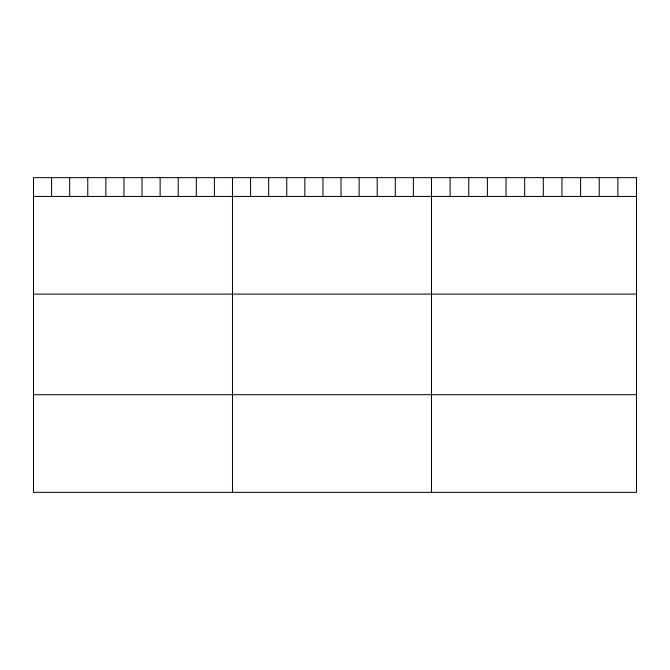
<?xml version="1.0" encoding="UTF-8"?>
<svg xmlns="http://www.w3.org/2000/svg" width="670" height="670" viewBox="0 0 670 670"><rect width="100%" height="100%" fill="white"/><g stroke="black" fill="none" stroke-linecap="round" stroke-linejoin="round"><path stroke-width="1" d="M33.5 196.444L636.5 196.444M33.5 294.097L636.5 294.097M33.5 394.705L636.5 394.705M617.866 177.651L617.866 196.444M599.223 177.651L599.223 196.444M580.589 177.651L580.589 196.444M561.946 177.651L561.946 196.444M543.311 177.651L543.311 196.444M524.669 177.651L524.669 196.444M506.034 177.651L506.034 196.444M487.392 177.651L487.392 196.444M468.757 177.651L468.757 196.444M450.114 177.651L450.114 196.444M431.48 177.651L431.48 492.35M413.39 177.651L413.39 196.444M395.3 177.651L395.3 196.444M377.21 177.651L377.21 196.444M359.12 177.651L359.12 196.444M341.03 177.651L341.03 196.444M322.94 177.651L322.94 196.444M304.85 177.651L304.85 196.444M286.76 177.651L286.76 196.444M268.67 177.651L268.67 196.444M250.58 177.651L250.58 196.444M232.49 177.651L232.49 492.35M214.4 177.651L214.4 196.444M196.31 177.651L196.31 196.444M178.22 177.651L178.22 196.444M160.13 177.651L160.13 196.444M142.04 177.651L142.04 196.444M123.95 177.651L123.95 196.444M105.86 177.651L105.86 196.444M87.77 177.651L87.77 196.444M69.68 177.651L69.68 196.444M51.59 177.651L51.59 196.444M636.5 177.651L33.5 177.651L33.5 492.35L636.5 492.35L636.5 177.651"/></g></svg>
